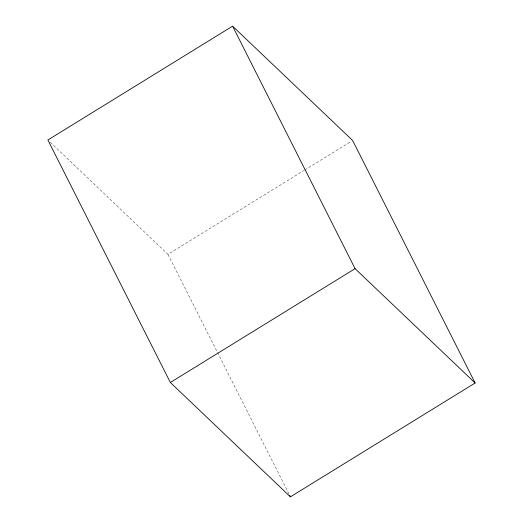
<?xml version="1.0" encoding="UTF-8"?>
<svg xmlns="http://www.w3.org/2000/svg" width="523" height="523" viewBox="0 0 523 523"><rect width="100%" height="100%" fill="white"/><g stroke="black" fill="none" stroke-linecap="round" stroke-linejoin="round"><path stroke-width="0.39" stroke-dasharray="2.62 1.96" d="M50.241 142.249L167.929 254.348L304.04 170.459M304.732 170.034L351.26 141.36M167.929 254.348L288.938 493.934"/><path stroke-width="0.78" d="M232.591 26.15L47.874 140.001L170.354 382.496L290.409 496.85L475.126 382.999L352.646 140.504L232.591 26.15L355.071 268.652L475.126 382.999M170.354 382.496L355.071 268.652M289.67 495.392L290.409 496.85"/></g></svg>
